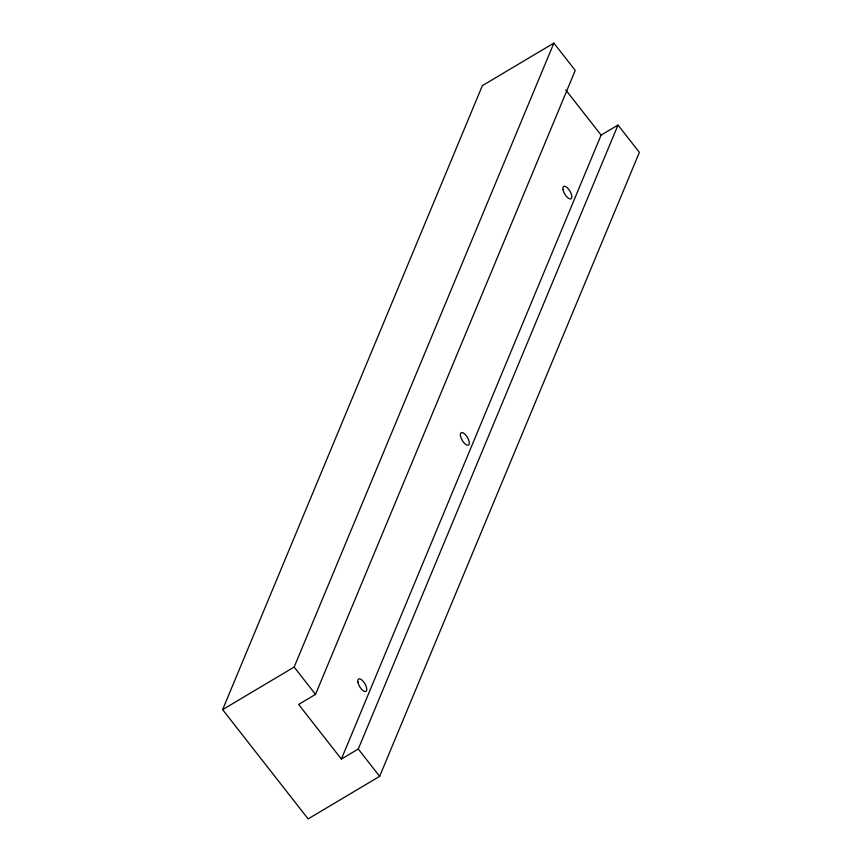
<?xml version="1.0" encoding="UTF-8"?>
<svg xmlns="http://www.w3.org/2000/svg" width="862" height="862" viewBox="0 0 862 862"><rect width="100%" height="100%" fill="white"/><g stroke="black" fill="none" stroke-linecap="round" stroke-linejoin="round"><path stroke-width="1.29" d="M222.622 709.62L482.354 85.65L553.878 43.1L575.256 70.415L315.514 694.395L298.618 704.437L341.374 759.077L358.269 749.024L618.011 125.055L639.378 152.38L379.646 776.35L308.122 818.9L222.622 709.62L294.147 667.069L553.878 43.1M341.374 759.077L601.105 135.108L618.011 125.055M565.752 89.928L601.105 135.108M294.147 667.069L315.514 694.395M358.269 749.024L379.646 776.35M562.972 189.5A7.198 2.985 59.3 0 0 570.375 198.971A7.198 2.985 59.3 0 0 568.726 189.306A7.198 2.985 59.3 0 0 562.972 189.5M460.448 435.806A7.198 2.985 59.3 0 0 467.85 445.277A7.198 2.985 59.3 0 0 466.202 435.612A7.198 2.985 59.3 0 0 460.448 435.806M357.913 682.111A7.198 2.985 59.3 0 0 365.326 691.583A7.198 2.985 59.3 0 0 363.667 681.917A7.198 2.985 59.3 0 0 357.913 682.111"/></g></svg>
